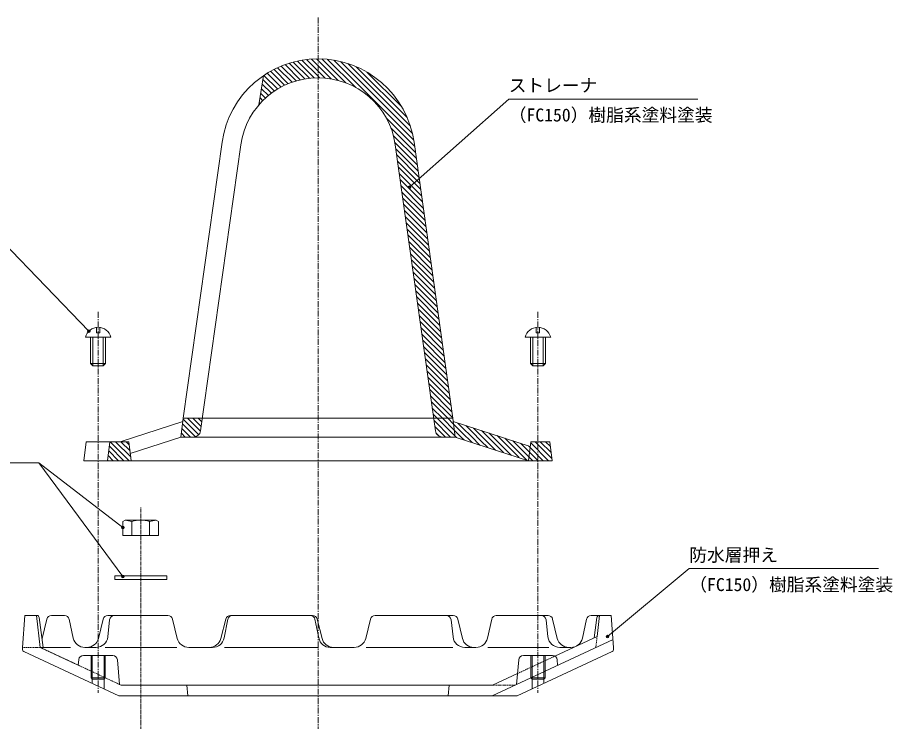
# Model space of a CAD drawing. Units: millimetres, scale not verified. Extents: x -690 to 690, y -477 to 478.
# Drawn here: x -407.4 to -37.4, y -170.1 to 127.8 of the extents above; entities that cross this region are included whole.
import ezdxf
from ezdxf.enums import TextEntityAlignment as Align

# ---------------------------------------------------------------- set-up
doc = ezdxf.new("R2010")
doc.units = ezdxf.units.MM
doc.header["$LTSCALE"] = 2
for name, pattern in [('USER1', [2, 1.25, -0.25, 0.25, -0.25]), ('USER2', [0.375, 0.25, -0.125]), ('USER4', [1.125, 0.75, -0.125, 0.125, -0.125])]:
    doc.linetypes.add(name, pattern=pattern)
for name, color, linetype, lineweight in [('0-0_0', 7, 'Continuous', 15), ('0-1_L-2', 7, 'Continuous', 18), ('0-2_L-1', 7, 'Continuous', 18), ('0-3_L-5', 2, 'USER1', 18), ('0-4_L-3', 7, 'Continuous', 18), ('0-5_L-6', 8, 'Continuous', 18), ('0-7_MOJI', 7, 'Continuous', 18)]:
    doc.layers.add(name, color=color, linetype=linetype, lineweight=lineweight)
doc.styles.add('ＭＳ ゴシック', font='')
doc.styles.get('ＭＳ ゴシック').set_extended_font_data('MS Gothic')

msp = doc.modelspace()

# ---------------------------------------------------------------- linework, layer by layer
at = {"layer": '0-0_0'}
for p, q in [((-242.056, 55.556), (-241.216, 56.304)), ((-376.896, -5.352), (-377.676, -4.542)), ((-362.363, -88.328), (-363.254, -87.642)), ((-362.475, -109.18), (-363.143, -108.275)), ((-158.276, -134.548), (-157.411, -133.828))]:
    msp.add_line(p, q, dxfattribs=at)
for centre in [(-241.636, 55.93), (-377.286, -4.947), (-362.809, -87.985), (-362.809, -108.727), (-157.843, -134.188)]:
    msp.add_circle(centre, 0.562, dxfattribs=at)
at = {"layer": '0-1_L-2'}
for p, q in [((-359.061, -85.451), (-361.809, -84.873)), ((-348.809, -84.873), (-351.556, -85.451)), ((-359.061, -85.451), (-359.061, -91.373)), ((-351.556, -85.451), (-351.556, -91.373))]:
    msp.add_line(p, q, dxfattribs=at)
msp.add_lwpolyline([(-361.809, -84.873), (-362.809, -85.451), (-362.809, -91.373), (-347.809, -91.373), (-347.809, -85.451), (-348.809, -84.873)], close=True, dxfattribs=at)
msp.add_arc((-355.309, -97.359), 12.485, 72.50768, 107.49232, dxfattribs=at)
at = {"layer": '0-2_L-1'}
for p, q in [((-305.309, 90.8), (-303.309, 103.2)), ((-337.309, -41.741), (-320.91, 74.964)), ((-223.309, -41.741), (-239.708, 74.964)), ((-329.991, -47.158), (-312.988, 73.851)), ((-230.626, -47.158), (-247.63, 73.851)), ((-364.052, -51.741), (-337.487, -43.172)), ((-338.309, -49.741), (-337.309, -41.741)), ((-337.309, -41.741), (-329.23, -41.741)), ((-231.387, -41.741), (-329.23, -41.741)), ((-223.309, -41.741), (-231.387, -41.741)), ((-222.309, -49.741), (-223.309, -41.741)), ((-190.551, -53.681), (-223.13, -43.172)), ((-378.309, -51.741), (-379.309, -59.741)), ((-368.309, -51.741), (-378.309, -51.741)), ((-368.309, -51.741), (-369.309, -59.741)), ((-360.309, -51.741), (-368.309, -51.741)), ((-359.309, -59.741), (-360.309, -51.741)), ((-359.696, -56.64), (-338.309, -49.741)), ((-338.309, -49.741), (-332.962, -49.741)), ((-332.962, -49.741), (-227.655, -49.741)), ((-222.309, -49.741), (-227.655, -49.741)), ((-191.309, -59.741), (-222.309, -49.741)), ((-379.309, -59.741), (-369.309, -59.741)), ((-369.309, -59.741), (-359.309, -59.741)), ((-191.309, -59.741), (-359.309, -59.741)), ((-399.309, -125.233), (-399.225, -125.233)), ((-387.538, -125.233), (-393.098, -125.233)), ((-369.265, -125.233), (-343.815, -125.233)), ((-317.369, -125.233), (-282.666, -125.233)), ((-256.22, -125.233), (-223.182, -125.233)), ((-223.182, -125.233), (-256.22, -125.233)), ((-204.91, -125.233), (-183.039, -125.233)), ((-183.039, -125.233), (-204.91, -125.233)), ((-164.767, -125.233), (-159.206, -125.233)), ((-161.393, -125.233), (-161.309, -125.233)), ((-161.309, -125.233), (-161.393, -125.233)), ((-398.234, -126.096), (-396.491, -138.733)), ((-395.042, -126.762), (-397.018, -134.911)), ((-383.811, -134.814), (-385.585, -126.801)), ((-371.209, -126.762), (-373.185, -134.911)), ((-368.438, -127.019), (-369.217, -134.268)), ((-339.867, -134.925), (-341.872, -126.756)), ((-319.306, -126.735), (-321.423, -134.977)), ((-318.412, -126.833), (-320.022, -134.732)), ((-281.622, -126.833), (-280.012, -134.732)), ((-280.729, -126.735), (-278.611, -134.977)), ((-260.167, -134.925), (-258.162, -126.756)), ((-224.01, -127.019), (-223.23, -134.268)), ((-221.239, -126.762), (-219.262, -134.911)), ((-208.636, -134.814), (-206.862, -126.801)), ((-183.867, -127.019), (-183.087, -134.268)), ((-181.095, -126.762), (-179.119, -134.911)), ((-168.493, -134.814), (-166.719, -126.801)), ((-162.383, -126.096), (-163.566, -134.672)), ((-155.56, -135.346), (-206.685, -159.233)), ((-162.291, -134.076), (-180.159, -142.424)), ((-405.309, -138.733), (-405.309, -139.596)), ((-404.731, -140.502), (-364.563, -159.233)), ((-397.809, -138.733), (-384.986, -138.733)), ((-381.79, -146.208), (-397.809, -138.733)), ((-378.929, -138.733), (-374.189, -138.733)), ((-370.342, -138.733), (-340.011, -138.733)), ((-335.011, -138.733), (-324.922, -138.733)), ((-319.922, -138.733), (-280.113, -138.733)), ((-265.023, -138.733), (-275.113, -138.733)), ((-223.259, -138.733), (-260.023, -138.733)), ((-213.518, -138.733), (-218.259, -138.733)), ((-208.518, -138.733), (-182.658, -138.733)), ((-155.886, -140.502), (-196.054, -159.233)), ((-178.115, -138.733), (-173.375, -138.733)), ((-174.26, -138.733), (-173.375, -138.733)), ((-155.309, -138.733), (-155.309, -139.596)), ((-381.507, -143.915), (-381.79, -146.208)), ((-379.522, -142.16), (-367.152, -142.16)), ((-376.309, -142.16), (-376.309, -151.66)), ((-375.809, -142.16), (-375.809, -153.989)), ((-370.809, -142.16), (-370.809, -156.321)), ((-370.309, -142.16), (-370.309, -151.66)), ((-365.158, -143.997), (-364.307, -154.385)), ((-195.459, -143.997), (-196.31, -154.385)), ((-181.152, -142.16), (-193.466, -142.16)), ((-190.309, -142.16), (-190.309, -151.66)), ((-189.809, -142.16), (-189.809, -156.321)), ((-184.809, -142.16), (-184.809, -153.989)), ((-184.309, -142.16), (-184.309, -151.66)), ((-179.158, -143.997), (-178.971, -146.284)), ((-376.309, -151.66), (-375.809, -152.16)), ((-376.309, -151.66), (-370.309, -151.66)), ((-370.809, -152.16), (-370.309, -151.66)), ((-195.934, -149.795), (-206.503, -154.733)), ((-189.809, -152.16), (-190.309, -151.66)), ((-184.309, -151.66), (-190.309, -151.66)), ((-184.309, -151.66), (-184.809, -152.16)), ((-375.809, -152.16), (-370.809, -152.16)), ((-364.307, -154.385), (-363.564, -154.733)), ((-335.309, -159.233), (-335.809, -154.733)), ((-225.309, -159.233), (-224.809, -154.733)), ((-206.503, -154.733), (-215.809, -154.733)), ((-184.809, -152.16), (-189.809, -152.16)), ((-364.563, -159.233), (-196.054, -159.233))]:
    msp.add_line(p, q, dxfattribs=at)
at = {"layer": '0-2_L-1', "linetype": 'USER2'}
for p, q in [((-162.291, -134.076), (-162.809, -138.733)), ((-405.309, -138.733), (-396.228, -138.733)), ((-363.564, -154.733), (-397.809, -138.733)), ((-195.934, -149.795), (-180.159, -142.424)), ((-206.503, -154.733), (-197.054, -154.733))]:
    msp.add_line(p, q, dxfattribs=at)
at = {"layer": '0-2_L-1'}
msp.add_lwpolyline([(-181.309, -59.741), (-191.309, -59.741), (-190.309, -51.741), (-182.309, -51.741)], close=True, dxfattribs=at)
for points in [[(-405.309, -138.733), (-404.309, -125.233), (-399.309, -125.233), (-397.809, -138.733)], [(-155.309, -138.733), (-156.309, -125.233), (-161.309, -125.233), (-162.291, -134.076)], [(-363.564, -154.733), (-280.309, -154.733), (-215.809, -154.733)]]:
    msp.add_lwpolyline(points, dxfattribs=at)
for centre, radius, start, end in [((-280.309, 69.259), 41, 7.99857, 172.00143), ((-280.309, 69.259), 33, 7.99857, 172.00143), ((-332.962, -46.741), 3, 270, 352.00143), ((-227.655, -46.741), 3, 187.99857, 270), ((-399.225, -126.233), 1, 7.85324, 90), ((-393.098, -127.233), 2, 90, 166.36908), ((-387.538, -127.233), 2, 12.48261, 90), ((-369.265, -127.233), 2, 90, 166.36908), ((-366.449, -127.233), 2, 90, 173.85999), ((-343.815, -127.233), 2, 13.79361, 90), ((-317.369, -127.233), 2, 90, 165.59281), ((-316.453, -127.233), 2, 90, 168.47805), ((-283.582, -127.233), 2, 11.52195, 90), ((-282.666, -127.233), 2, 14.40719, 90), ((-256.22, -127.233), 2, 90, 166.20639), ((-225.998, -127.233), 2, 6.14001, 90), ((-223.182, -127.233), 2, 13.63092, 90), ((-204.91, -127.233), 2, 90, 167.51739), ((-185.855, -127.233), 2, 6.14001, 90), ((-183.039, -127.233), 2, 13.63092, 90), ((-164.767, -127.233), 2, 90, 167.51739), ((-161.393, -126.233), 1, 90, 172.14676), ((-378.929, -133.733), 5, 192.48261, 270), ((-378.044, -133.733), 5, 270, 346.36908), ((-374.189, -133.733), 5, 270, 353.85999), ((-335.011, -133.733), 5, 193.79361, 270), ((-326.266, -133.733), 5, 270, 345.59281), ((-324.922, -133.733), 5, 270, 348.47805), ((-275.113, -133.733), 5, 191.52195, 270), ((-273.769, -133.733), 5, 194.40719, 270), ((-265.023, -133.733), 5, 270, 346.20639), ((-218.259, -133.733), 5, 186.14001, 270), ((-214.403, -133.733), 5, 193.63092, 270), ((-213.518, -133.733), 5, 270, 347.51739), ((-178.115, -133.733), 5, 186.14001, 270), ((-174.26, -133.733), 5, 193.63092, 270), ((-173.375, -133.733), 5, 270, 347.51739), ((-404.309, -139.596), 1, 180, 245), ((-156.309, -139.596), 1, 295, 0), ((-379.522, -144.16), 2, 90, 172.95915), ((-367.152, -144.16), 2, 4.6824, 90), ((-193.466, -144.16), 2, 90, 175.3176), ((-181.152, -144.16), 2, 4.6824, 90)]:
    msp.add_arc(centre, radius, start, end, dxfattribs=at)
at = {"layer": '0-3_L-5'}
for p, q in [((-280.309, 127.767), (-280.309, -351.787)), ((-373.309, 3.192), (-373.309, -157.914)), ((-187.309, 3.192), (-187.309, -157.914))]:
    msp.add_line(p, q, dxfattribs=at)
at = {"layer": '0-4_L-3'}
for p, q in [((-378.709, -7.511), (-367.909, -7.511)), ((-181.909, -7.511), (-192.709, -7.511)), ((-376.484, -18.555), (-370.134, -18.555)), ((-184.134, -18.555), (-190.484, -18.555)), ((-344.309, -108.446), (-366.309, -108.446)), ((-366.309, -108.446), (-366.309, -110.046)), ((-344.309, -110.046), (-366.309, -110.046)), ((-344.309, -108.446), (-344.309, -110.046))]:
    msp.add_line(p, q, dxfattribs=at)
at = {"layer": '0-4_L-3', "color": 4}
for p, q in [((-375.484, -19.555), (-375.484, -7.511)), ((-371.134, -19.555), (-371.134, -7.511)), ((-189.484, -19.555), (-189.484, -7.511)), ((-185.134, -19.555), (-185.134, -7.511))]:
    msp.add_line(p, q, dxfattribs=at)
at = {"layer": '0-4_L-3', "color": 2, "linetype": 'USER4'}
msp.add_line((-355.309, -295.237), (-355.309, -79.276), dxfattribs=at)
at = {"layer": '0-4_L-3'}
for points in [[(-372.589, -3.358), (-372.589, -5.611), (-374.029, -5.611), (-374.029, -3.358)], [(-188.029, -3.358), (-188.029, -5.611), (-186.589, -5.611), (-186.589, -3.358)], [(-376.484, -7.511), (-376.484, -18.555), (-375.484, -19.555), (-371.134, -19.555), (-370.134, -18.555), (-370.134, -7.511)], [(-184.134, -7.511), (-184.134, -18.555), (-185.134, -19.555), (-189.484, -19.555), (-190.484, -18.555), (-190.484, -7.511)]]:
    msp.add_lwpolyline(points, dxfattribs=at)
for centre, start, end in [((-373.309, -8.882), 90, 165.74997), ((-373.309, -8.882), 14.25003, 90), ((-187.309, -8.882), 90, 165.74997), ((-187.309, -8.882), 14.25003, 90)]:
    msp.add_arc(centre, 5.571, start, end, dxfattribs=at)
at = {"layer": '0-5_L-6'}
for p, q in [((-294.231, 107.823), (-287.805, 101.396)), ((-292.552, 108.388), (-285.939, 101.775)), ((-290.81, 108.891), (-283.973, 102.055)), ((-289.001, 109.327), (-281.894, 102.221)), ((-287.118, 109.69), (-280.309, 102.88)), ((-285.155, 109.972), (-280.309, 105.125)), ((-283.102, 110.164), (-280.309, 107.37)), ((-280.947, 110.254), (-280.309, 109.615)), ((-280.309, 109.615), (-271.85, 101.156)), ((-280.309, 107.37), (-274.721, 101.782)), ((-278.675, 110.226), (-268.536, 100.087)), ((-276.262, 110.059), (-264.343, 98.14)), ((-273.677, 109.719), (-239.849, 75.89)), ((-270.871, 109.158), (-240.41, 78.697)), ((-267.759, 108.291), (-241.277, 81.808)), ((-301.806, 104.171), (-295.95, 98.316)), ((-300.392, 105.003), (-294.46, 99.071)), ((-298.93, 105.786), (-292.905, 99.761)), ((-297.418, 106.519), (-291.281, 100.382)), ((-295.852, 107.198), (-289.583, 100.929)), ((-280.309, 105.125), (-277.305, 102.122)), ((-264.174, 106.951), (-242.617, 85.394)), ((-259.654, 104.676), (-244.891, 89.913)), ((-303.589, 101.464), (-298.75, 96.625)), ((-303.172, 103.292), (-297.38, 97.5)), ((-280.309, 102.88), (-279.682, 102.253)), ((-304.212, 97.598), (-301.32, 94.706)), ((-303.9, 99.531), (-300.063, 95.693)), ((-304.836, 93.731), (-303.671, 92.566)), ((-304.524, 95.665), (-302.522, 93.663)), ((-305.148, 91.798), (-304.765, 91.415)), ((-251.428, 85.225), (-239.469, 73.266)), ((-249.48, 81.032), (-239.102, 70.654)), ((-248.411, 77.718), (-238.735, 68.041)), ((-247.785, 74.847), (-238.368, 65.429)), ((-247.4, 72.217), (-238.001, 62.817)), ((-247.033, 69.604), (-237.634, 60.205)), ((-246.666, 66.992), (-237.267, 57.593)), ((-246.299, 64.38), (-236.9, 54.981)), ((-245.932, 61.768), (-236.533, 52.369)), ((-245.565, 59.156), (-236.166, 49.757)), ((-245.198, 56.544), (-235.798, 47.145)), ((-244.831, 53.932), (-235.431, 44.532)), ((-244.464, 51.32), (-235.064, 41.92)), ((-244.097, 48.708), (-234.697, 39.308)), ((-243.73, 46.096), (-234.33, 36.696)), ((-243.363, 43.483), (-233.963, 34.084)), ((-242.996, 40.871), (-233.596, 31.472)), ((-242.629, 38.259), (-233.229, 28.86)), ((-242.261, 35.647), (-232.862, 26.248)), ((-241.894, 33.035), (-232.495, 23.636)), ((-241.527, 30.423), (-232.128, 21.024)), ((-241.16, 27.811), (-231.761, 18.411)), ((-240.793, 25.199), (-231.394, 15.799)), ((-240.426, 22.587), (-231.027, 13.187)), ((-240.059, 19.974), (-230.66, 10.575)), ((-239.692, 17.362), (-230.293, 7.963)), ((-239.325, 14.75), (-229.926, 5.351)), ((-238.958, 12.138), (-229.559, 2.739)), ((-238.591, 9.526), (-229.192, 0.127)), ((-238.224, 6.914), (-228.825, -2.485)), ((-237.857, 4.302), (-228.458, -5.097)), ((-237.49, 1.69), (-228.091, -7.71)), ((-237.123, -0.922), (-227.724, -10.322)), ((-236.756, -3.534), (-227.357, -12.934)), ((-236.389, -6.147), (-226.989, -15.546)), ((-236.022, -8.759), (-226.622, -18.158)), ((-235.655, -11.371), (-226.255, -20.77)), ((-235.288, -13.983), (-225.888, -23.382)), ((-234.921, -16.595), (-225.521, -25.994)), ((-234.554, -19.207), (-225.154, -28.606)), ((-234.187, -21.819), (-224.787, -31.219)), ((-233.82, -24.431), (-224.42, -33.831)), ((-233.453, -27.043), (-224.053, -36.443)), ((-233.085, -29.656), (-223.686, -39.055)), ((-232.718, -32.268), (-223.319, -41.667)), ((-232.351, -34.88), (-225.49, -41.741)), ((-231.984, -37.492), (-227.735, -41.741)), ((-231.617, -40.104), (-229.98, -41.741)), ((-337.606, -44.123), (-332.111, -49.618)), ((-337.357, -42.127), (-330.734, -48.75)), ((-335.498, -41.741), (-330.003, -47.236)), ((-333.253, -41.741), (-329.726, -45.268)), ((-331.008, -41.741), (-329.449, -43.3)), ((-231.25, -42.716), (-224.225, -49.741)), ((-229.98, -41.741), (-222.356, -49.366)), ((-225.49, -41.741), (-222.997, -44.234)), ((-222.997, -44.234), (-219.309, -47.922)), ((-337.856, -46.119), (-334.233, -49.741)), ((-230.883, -45.328), (-226.47, -49.741)), ((-219.309, -47.922), (-215.309, -51.922)), ((-214.56, -45.936), (-211.309, -49.187)), ((-211.245, -47.005), (-201.939, -56.312)), ((-207.931, -48.074), (-198.625, -57.381)), ((-368.154, -51.741), (-360.154, -59.741)), ((-365.909, -51.741), (-359.509, -58.142)), ((-363.664, -51.741), (-359.829, -55.576)), ((-361.419, -51.741), (-360.15, -53.01)), ((-338.105, -48.114), (-336.478, -49.741)), ((-230.301, -48.156), (-229.07, -49.387)), ((-222.356, -49.366), (-221.824, -49.897)), ((-219.309, -50.168), (-218.51, -50.967)), ((-215.309, -49.677), (-211.881, -53.105)), ((-211.309, -49.187), (-205.253, -55.243)), ((-211.309, -51.432), (-208.567, -54.174)), ((-204.617, -49.144), (-195.311, -58.45)), ((-201.303, -50.213), (-191.996, -59.519)), ((-197.989, -51.282), (-191.111, -58.16)), ((-188.549, -51.741), (-181.417, -58.873)), ((-186.304, -51.741), (-181.738, -56.307)), ((-184.059, -51.741), (-182.059, -53.742)), ((-368.541, -53.6), (-362.399, -59.741)), ((-215.309, -51.922), (-215.195, -52.036)), ((-194.675, -52.351), (-190.862, -56.164)), ((-191.361, -53.42), (-190.612, -54.168)), ((-190.612, -54.168), (-185.039, -59.741)), ((-190.363, -52.173), (-182.794, -59.741)), ((-369.04, -57.591), (-366.89, -59.741)), ((-368.79, -55.595), (-364.645, -59.741)), ((-191.111, -58.16), (-189.53, -59.741)), ((-190.862, -56.164), (-187.284, -59.741)), ((-369.289, -59.586), (-369.135, -59.741))]:
    msp.add_line(p, q, dxfattribs=at)
for points in [[(-227.735, -41.741), (-222.676, -46.8), (-219.309, -50.168)], [(-221.188, -43.798), (-219.309, -45.677), (-215.309, -49.677)], [(-217.874, -44.867), (-215.309, -47.432), (-211.309, -51.432)]]:
    msp.add_lwpolyline(points, dxfattribs=at)
at = {"layer": '0-7_MOJI'}
for p, q in [((-241.636, 55.93), (-199.673, 93.28)), ((-199.673, 93.28), (-119.673, 93.28)), ((-377.286, -4.947), (-413.605, 32.807)), ((-398.36, -60.584), (-478.36, -60.584)), ((-362.809, -87.985), (-398.36, -60.584)), ((-362.809, -108.727), (-398.36, -60.584)), ((-157.843, -134.188), (-123.305, -105.407)), ((-123.305, -105.407), (-43.305, -105.407))]:
    msp.add_line(p, q, dxfattribs=at)

# ---------------------------------------------------------------- texts
at = {"layer": '0-7_MOJI', "style": 'ＭＳ ゴシック'}
for s, p in [('ストレーナ', (-199.673, 94.651)), ('（FC150）樹脂系塗料塗装 ', (-199.673, 82.124)), ('防水層押え ', (-123.305, -104.036)), ('（FC150）樹脂系塗料塗装 ', (-123.305, -116.563))]:
    msp.add_text(s, height=5.499, dxfattribs=at).set_placement(p, align=Align.BOTTOM_LEFT)

doc.saveas('drawing.dxf')
